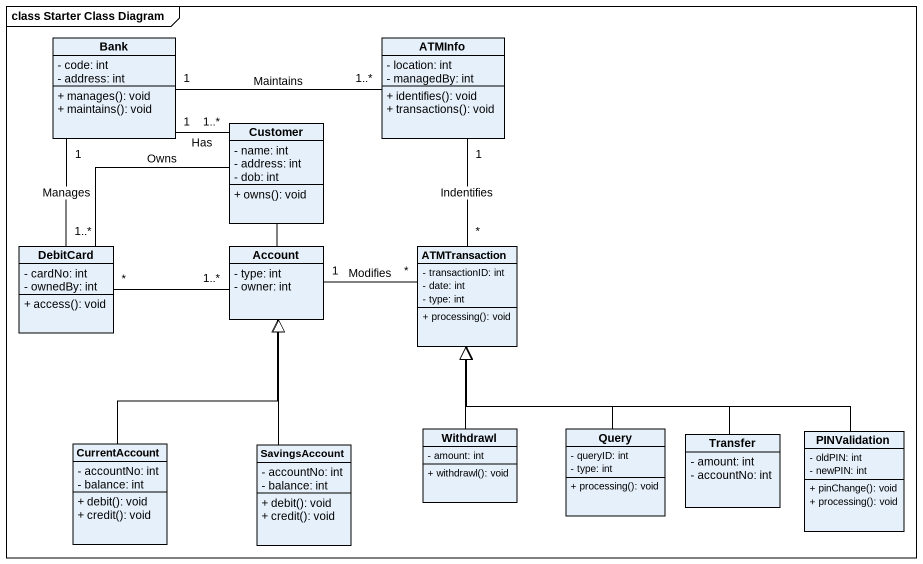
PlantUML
@startuml
mainframe class Starter Class Diagram
hide circle
hide empty members
skinparam classAttributeIconSize 0
class Bank {
  - code: int
  - address: int
  + manages(): void
  + maintains(): void
}
class ATMInfo {
  - location: int
  - managedBy: int
  + identifies(): void
  + transactions(): void
}
class Customer {
  - name: int
  - address: int
  - dob: int
  + owns(): void
}
class DebitCard {
  - cardNo: int
  - ownedBy: int
  + access(): void
}
class Account {
  - type: int
  - owner: int
}
class ATMTransaction {
  - transactionID: int
  - date: int
  - type: int
  + processing(): void
}
class CurrentAccount {
  - accountNo: int
  - balance: int
  + debit(): void
  + credit(): void
}
class SavingsAccount {
  - accountNo: int
  - balance: int
  + debit(): void
  + credit(): void
}
class Withdrawl {
  - amount: int
  + withdrawl(): void
}
class Query {
  - queryID: int
  - type: int
  + processing(): void
}
class Transfer {
  - amount: int
  - accountNo: int
}
class PINValidation {
  - oldPIN: int
  - newPIN: int
  + pinChange(): void
  + processing(): void
}
Bank "1" -right- "1..*" ATMInfo : Maintains
Bank "1" -right- "1..*" Customer : Has
ATMInfo "1" -- "*" ATMTransaction : Indentifies
Customer -- Account
DebitCard "1..*" -up- "1" Bank : Manages
DebitCard -right- Customer : Owns
DebitCard "*" -right- "1..*" Account
Account "1" -right- "*" ATMTransaction : Modifies
CurrentAccount -up-|> Account
SavingsAccount -up-|> Account
Withdrawl -up-|> ATMTransaction
Query -up-|> ATMTransaction
Transfer -up-|> ATMTransaction
PINValidation -left-|> ATMTransaction
@enduml
